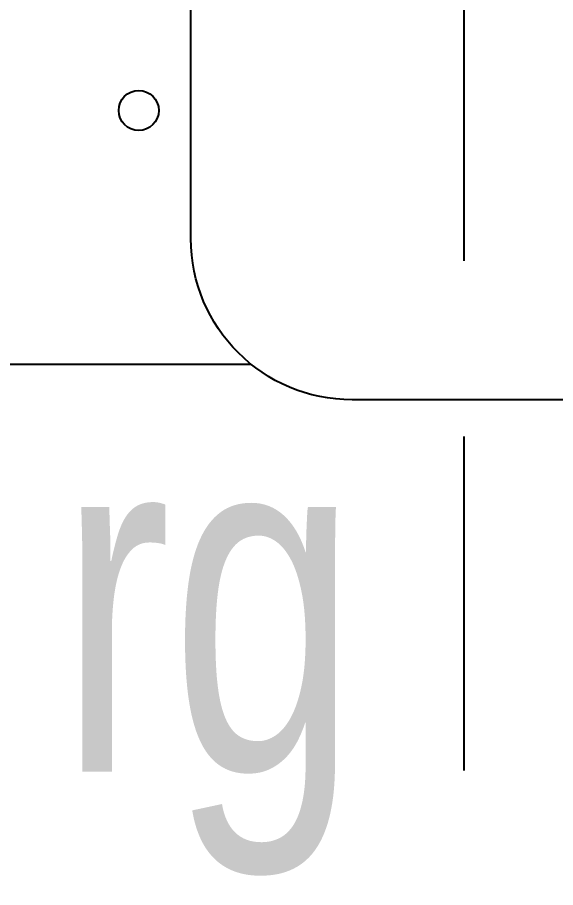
# Model space of a CAD drawing. Header units: millimetres. Extents: x 1573 to 2177, y 1587 to 1932.
# Drawn here: x 1906.0614 to 1906.3681, y 1906.0266 to 1906.5227 of the extents above; entities that cross this region are included whole.
import ezdxf

# ---------------------------------------------------------------- set-up
doc = ezdxf.new("R2010")
doc.units = ezdxf.units.MM
doc.header["$LTSCALE"] = 0.03
doc.linetypes.add('HIDDEN', pattern=[9.525, 6.35, -3.175])
doc.layers.add('-HIDRO', color=8, linetype='Continuous')
doc.layers.add('Prumadas_T', color=2, linetype='Continuous')
doc.styles.add('CELIO_COTA', font='technic_.ttf', dxfattribs={"width": 0.85})

msp = doc.modelspace()

# ---------------------------------------------------------------- linework, layer by layer
at = {"layer": '-HIDRO', "linetype": 'HIDDEN'}
msp.add_line((1906.31589, 1907.1553), (1906.31589, 1904.9053), dxfattribs=at)
at = {"layer": '-HIDRO'}
for points in [[(1906.45089, 1906.3087, -0.414232), (1906.44683, 1906.30464), (1906.25221, 1906.30464, -0.414213), (1906.16028, 1906.39656), (1906.16028, 1906.77852, -0.414213), (1906.25221, 1906.87044), (1906.44683, 1906.87044, -0.414195), (1906.45089, 1906.86638)], [(1906.14196, 1906.4696, -1), (1906.11913, 1906.4696, -1)]]:
    msp.add_lwpolyline(points, format="xyb", close=True, dxfattribs=at)
msp.add_lwpolyline([(1906.19446, 1906.85004), (1905.73256, 1906.85004, 1), (1905.73256, 1906.32504), (1906.19446, 1906.32504)], format="xyb", dxfattribs=at)

# ---------------------------------------------------------------- texts
at = {"layer": 'Prumadas_T', "style": 'CELIO_COTA', "width": 0.85}
msp.add_text('rg', height=0.196552, rotation=0, dxfattribs=at).set_placement((1906.08515, 1906.09261))

doc.saveas('drawing.dxf')
